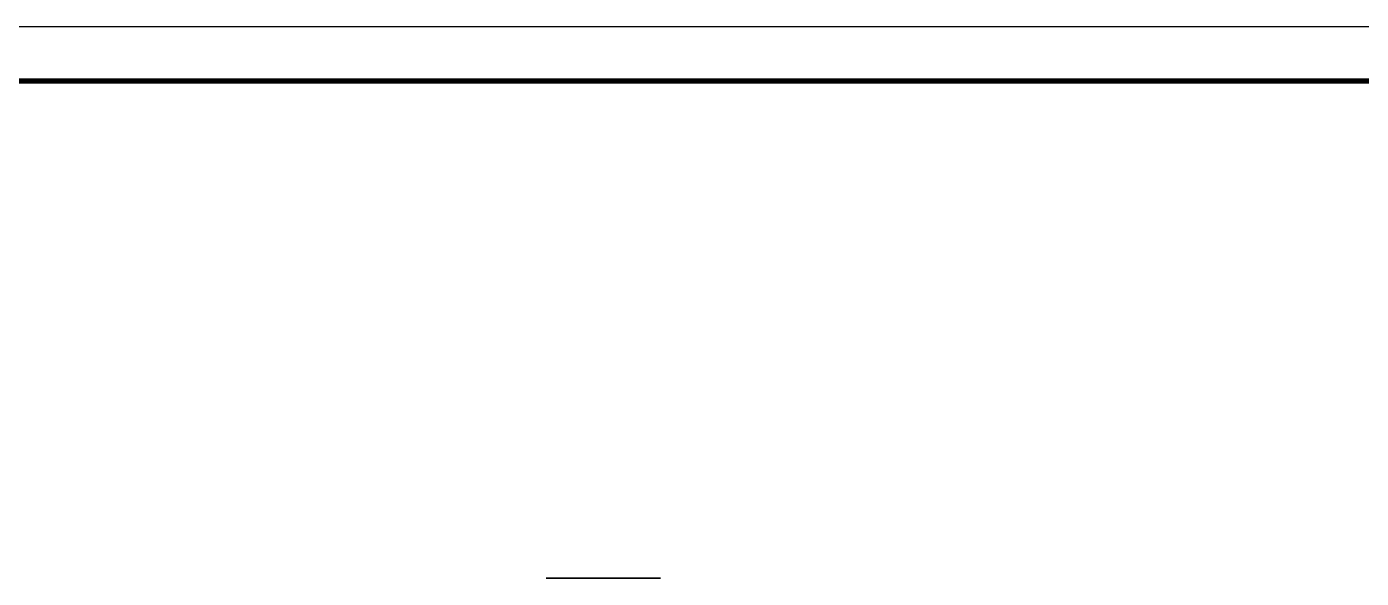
# Model space of a CAD drawing. Extents: x -518115 to 790560, y -210384 to 1628073.
# Drawn here: x 434776 to 459307, y -80376 to -70227 of the extents above; entities that cross this region are included whole.
import ezdxf

# ---------------------------------------------------------------- set-up
doc = ezdxf.new("R2010")
doc.units = 0
doc.header["$LTSCALE"] = 1000
doc.header["$MEASUREMENT"] = 0
doc.layers.add('yichutu', color=7, linetype='Continuous', true_color=0xffffff, plot=False)
doc.layers.add('图框', color=140, linetype='Continuous')
doc.layers.add('立面-中轮廓线', color=213, linetype='Continuous', lineweight=35)

# ---------------------------------------------------------------- blocks, each defined once
blk = doc.blocks.new('yct-841-594-84100-59399.9999999999-100-1000.0')
at = {"layer": 'yichutu', "color": 7, "true_color": 0xffffff}
blk.add_lwpolyline([(0, 0), (0, 59400), (84100, 59400), (84100, 0)], close=True, dxfattribs=at)
blk = doc.blocks.new('TK')
at = {"layer": '图框'}
blk.add_lwpolyline([(465375, 548714), (549475, 548714), (549475, 489314), (465375, 489314)], close=True, dxfattribs=at)
blk.add_lwpolyline([(465375, 548714), (549475, 548714), (549475, 489314), (465375, 489314)], close=True, dxfattribs=at)
at = {"layer": '图框', "const_width": 100}
blk.add_lwpolyline([(548475, 490314), (548475, 547714), (467875, 547714), (467875, 490314)], close=True, dxfattribs=at)

msp = doc.modelspace()

# ---------------------------------------------------------------- linework, layer by layer
at = {"layer": '立面-中轮廓线'}
msp.add_line((446424, -80376.4), (444324, -80376.4), dxfattribs=at)

# ---------------------------------------------------------------- block references
msp.add_blockref('TK', (-59060.9, -618940.3))
at = {"layer": 'yichutu'}
msp.add_blockref('yct-841-594-84100-59399.9999999999-100-1000.0', (406314.1, -129626.6), dxfattribs=at)

doc.saveas('drawing.dxf')
